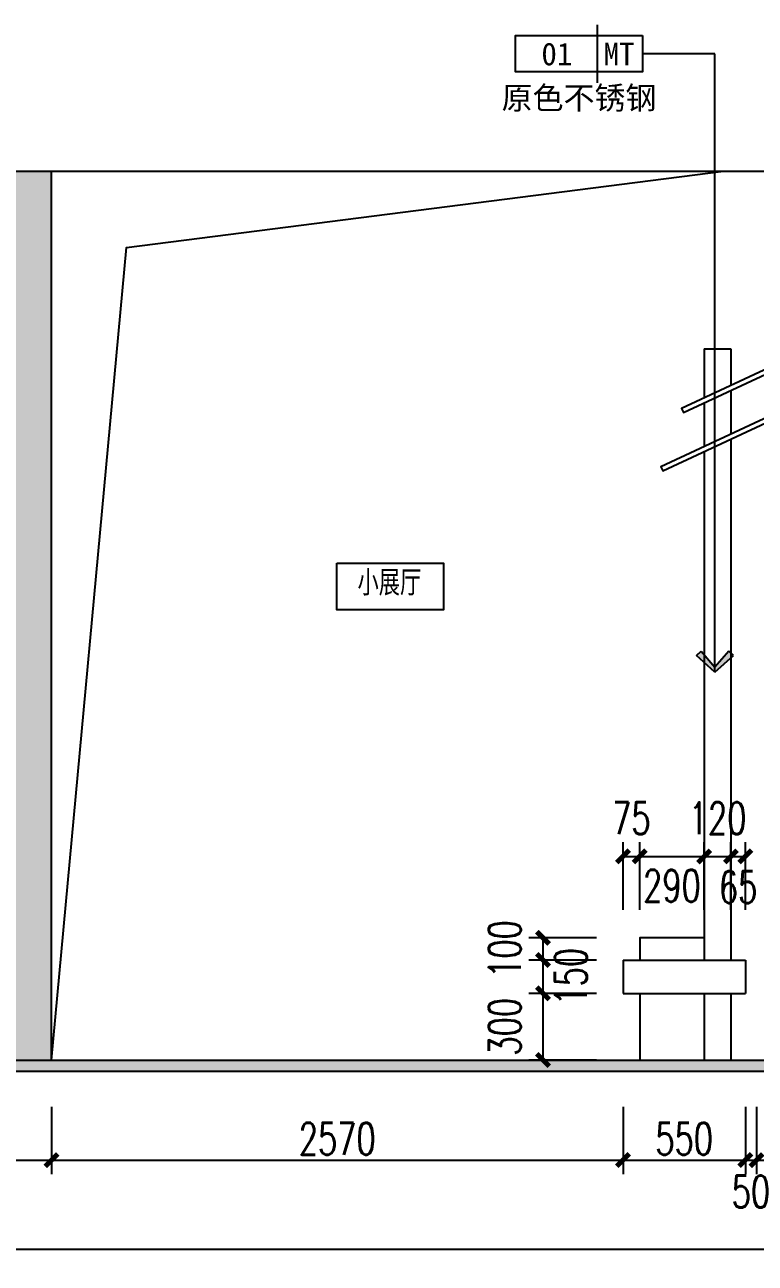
# Model space of a CAD drawing. Header units: millimetres. Extents: x 5625199 to 7433318, y -3316392 to -2552493.
# Drawn here: x 5921880 to 5925164, y -2677437 to -2671864 of the extents above; entities that cross this region are included whole.
import ezdxf
from ezdxf.enums import TextEntityAlignment as Align

# ---------------------------------------------------------------- set-up
doc = ezdxf.new("R2010")
doc.units = ezdxf.units.MM
doc.set_wipeout_variables(frame=1)
doc.header["$PDMODE"] = 35
doc.header["$PDSIZE"] = -10
doc.layers.add('155', color=155, linetype='Continuous')
doc.styles.add('03.YBC-宋体2.5', font='', dxfattribs={"width": 0.8, "height": 2.5})
doc.styles.add('宋体', font='', dxfattribs={"width": 0.7})
doc.styles.add('标注-尺寸', font='simplex.shx', dxfattribs={"width": 0.7})
doc.styles.get('03.YBC-宋体2.5').set_extended_font_data('SimSun')
doc.styles.get('宋体').set_extended_font_data('SimSun')
doc.dimstyles.new('副本 100', dxfattribs={"dimscale": 0.8, "dimtxt": 180, "dimasz": 70, "dimexe": 80, "dimexo": 100, "dimgap": 30, "dimtad": 1, "dimdec": 0, "dimrnd": 5, "dimdsep": 46, "dimtxsty": '标注-尺寸', "dimblk": 'ARCHTICK', "dimcen": 0.2, "dimdle": 5, "dimclrd": 8, "dimclre": 8, "dimclrt": 2, "dimadec": 0, "dimazin": 0, "dimtfac": 1, "dimtdec": 0, "dimtmove": 2, "dimatfit": 3, "dimldrblk": 'ccccc', "dimfxl": 300, "dimfxlon": 1, "dimtolj": 1, "dimtzin": 0, "dimarcsym": 0})

# ---------------------------------------------------------------- blocks, each defined once
blk = doc.blocks.new('_ArchTick')
at = {"color": 0, "linetype": 'ByBlock', "const_width": 0.4}
blk.add_lwpolyline([(-0.5, -0.5), (0.5, 0.5)], dxfattribs=at)
blk = doc.blocks.new('*D193')
at = {"layer": '155', "color": 8, "lineweight": -2, "ltscale": 500, "transparency": 16777216}
for p, q in [((5921200.4, -2676732.7), (5921200.4, -2677036.7)), ((5922000.4, -2676732.7), (5922000.4, -2677036.7)), ((5921196.4, -2676972.7), (5922004.4, -2676972.7))]:
    blk.add_line(p, q, dxfattribs=at)
at = {"layer": 'Defpoints', "color": 0, "transparency": 16777216}
for p in [(5921200.4, -2675522.7), (5922000.4, -2676522.7), (5922000.4, -2676972.7)]:
    blk.add_point(p, dxfattribs=at)
at = {"layer": '155', "color": 8, "linetype": 'ByBlock', "lineweight": -2, "transparency": 16777216, "xscale": 56, "yscale": 56, "zscale": 56, "rotation": 180}
blk.add_blockref('_ArchTick', (5921200.4, -2676972.7), dxfattribs=at)
at = {"layer": '155', "color": 8, "linetype": 'ByBlock', "lineweight": -2, "transparency": 16777216, "xscale": 56, "yscale": 56, "zscale": 56}
blk.add_blockref('_ArchTick', (5922000.4, -2676972.7), dxfattribs=at)
at = {"layer": '155', "color": 2, "ltscale": 500, "transparency": 16777216, "insert": (5921600.4, -2676876.7), "char_height": 144, "attachment_point": 5, "style": '标注-尺寸'}
blk.add_mtext('\\A1;800', dxfattribs=at)
blk = doc.blocks.new('ccccc')
h = blk.add_hatch(color=44)
h.dxf.hatch_style = 1
h.paths.add_polyline_path([(-1.713, -1.115), (-1.349, -1.475), (0, 0), (-1.349, 1.475), (-1.713, 1.115), (-0.424, 0)])
at = {"color": 44}
for p, q in [((-1.349, 1.475), (-1.713, 1.115)), ((-1.713, 1.115), (-0.424, 0)), ((0, 0), (-1.349, 1.475)), ((-0.424, 0), (-5.067, 0)), ((-1.713, -1.115), (-0.424, 0)), ((0, 0), (-1.349, -1.475)), ((-1.349, -1.475), (-1.713, -1.115))]:
    blk.add_line(p, q, dxfattribs=at)
blk = doc.blocks.new('*D194')
at = {"layer": '155', "color": 8, "lineweight": -2, "ltscale": 500, "transparency": 16777216}
for p, q in [((5922000.4, -2676732.7), (5922000.4, -2677036.7)), ((5924569.7, -2676732.7), (5924569.7, -2677036.7)), ((5921996.4, -2676972.7), (5924573.7, -2676972.7))]:
    blk.add_line(p, q, dxfattribs=at)
at = {"layer": 'Defpoints', "color": 0, "transparency": 16777216}
for p in [(5924569.7, -2676222.7), (5922000.4, -2676522.7), (5924569.7, -2676972.7)]:
    blk.add_point(p, dxfattribs=at)
at = {"layer": '155', "color": 8, "linetype": 'ByBlock', "lineweight": -2, "transparency": 16777216, "xscale": 56, "yscale": 56, "zscale": 56, "rotation": 180}
blk.add_blockref('_ArchTick', (5922000.4, -2676972.7), dxfattribs=at)
at = {"layer": '155', "color": 8, "linetype": 'ByBlock', "lineweight": -2, "transparency": 16777216, "xscale": 56, "yscale": 56, "zscale": 56}
blk.add_blockref('_ArchTick', (5924569.7, -2676972.7), dxfattribs=at)
at = {"layer": '155', "color": 2, "ltscale": 500, "transparency": 16777216, "insert": (5923285, -2676876.7), "char_height": 144, "attachment_point": 5, "style": '标注-尺寸'}
blk.add_mtext('\\A1;2570', dxfattribs=at)
blk = doc.blocks.new('*D195')
at = {"layer": '155', "color": 8, "lineweight": -2, "ltscale": 500, "transparency": 16777216}
for p, q in [((5924569.7, -2676732.7), (5924569.7, -2677036.7)), ((5925119.7, -2676732.7), (5925119.7, -2677036.7)), ((5924565.7, -2676972.7), (5925123.7, -2676972.7))]:
    blk.add_line(p, q, dxfattribs=at)
at = {"layer": 'Defpoints', "color": 0, "transparency": 16777216}
for p in [(5924569.7, -2676222.7), (5925119.7, -2676222.7), (5925119.7, -2676972.7)]:
    blk.add_point(p, dxfattribs=at)
at = {"layer": '155', "color": 8, "linetype": 'ByBlock', "lineweight": -2, "transparency": 16777216, "xscale": 56, "yscale": 56, "zscale": 56, "rotation": 180}
blk.add_blockref('_ArchTick', (5924569.7, -2676972.7), dxfattribs=at)
at = {"layer": '155', "color": 8, "linetype": 'ByBlock', "lineweight": -2, "transparency": 16777216, "xscale": 56, "yscale": 56, "zscale": 56}
blk.add_blockref('_ArchTick', (5925119.7, -2676972.7), dxfattribs=at)
at = {"layer": '155', "color": 2, "ltscale": 500, "transparency": 16777216, "insert": (5924844.7, -2676876.7), "char_height": 144, "attachment_point": 5, "style": '标注-尺寸'}
blk.add_mtext('\\A1;550', dxfattribs=at)
blk = doc.blocks.new('*D196')
at = {"layer": '155', "color": 8, "lineweight": -2, "ltscale": 500, "transparency": 16777216}
for p, q in [((5925119.7, -2676732.7), (5925119.7, -2677036.7)), ((5925169.7, -2676732.7), (5925169.7, -2677036.7)), ((5925115.7, -2676972.7), (5925173.7, -2676972.7))]:
    blk.add_line(p, q, dxfattribs=at)
at = {"layer": 'Defpoints', "color": 0, "transparency": 16777216}
for p in [(5925119.7, -2676222.7), (5925169.7, -2676422.7), (5925169.7, -2676972.7)]:
    blk.add_point(p, dxfattribs=at)
at = {"layer": '155', "color": 8, "linetype": 'ByBlock', "lineweight": -2, "transparency": 16777216, "xscale": 56, "yscale": 56, "zscale": 56, "rotation": 180}
blk.add_blockref('_ArchTick', (5925119.7, -2676972.7), dxfattribs=at)
at = {"layer": '155', "color": 8, "linetype": 'ByBlock', "lineweight": -2, "transparency": 16777216, "xscale": 56, "yscale": 56, "zscale": 56}
blk.add_blockref('_ArchTick', (5925169.7, -2676972.7), dxfattribs=at)
at = {"layer": '155', "color": 2, "ltscale": 500, "transparency": 16777216, "insert": (5925144.7, -2677114.4), "char_height": 144, "attachment_point": 5, "style": '标注-尺寸'}
blk.add_mtext('\\A1;50', dxfattribs=at)
blk = doc.blocks.new('*D197')
at = {"layer": '155', "color": 8, "lineweight": -2, "ltscale": 500, "transparency": 16777216}
for p, q in [((5925169.7, -2676732.7), (5925169.7, -2677036.7)), ((5927489.2, -2676732.7), (5927489.2, -2677036.7)), ((5925165.7, -2676972.7), (5927493.2, -2676972.7))]:
    blk.add_line(p, q, dxfattribs=at)
at = {"layer": 'Defpoints', "color": 0, "transparency": 16777216}
for p in [(5927489.2, -2676332.7), (5925169.7, -2676422.7), (5927489.2, -2676972.7)]:
    blk.add_point(p, dxfattribs=at)
at = {"layer": '155', "color": 8, "linetype": 'ByBlock', "lineweight": -2, "transparency": 16777216, "xscale": 56, "yscale": 56, "zscale": 56, "rotation": 180}
blk.add_blockref('_ArchTick', (5925169.7, -2676972.7), dxfattribs=at)
at = {"layer": '155', "color": 8, "linetype": 'ByBlock', "lineweight": -2, "transparency": 16777216, "xscale": 56, "yscale": 56, "zscale": 56}
blk.add_blockref('_ArchTick', (5927489.2, -2676972.7), dxfattribs=at)
at = {"layer": '155', "color": 2, "ltscale": 500, "transparency": 16777216, "insert": (5926329.5, -2676876.7), "char_height": 144, "attachment_point": 5, "style": '标注-尺寸'}
blk.add_mtext('\\A1;2320', dxfattribs=at)
blk = doc.blocks.new('*D364')
at = {"layer": '155', "color": 8, "lineweight": -2, "ltscale": 500, "transparency": 16777216}
for p, q in [((5906900.3, -2677132.7), (5906900.3, -2677436.7)), ((5929169.9, -2677132.7), (5929169.9, -2677436.7)), ((5906896.3, -2677372.7), (5929173.9, -2677372.7))]:
    blk.add_line(p, q, dxfattribs=at)
at = {"layer": 'Defpoints', "color": 0, "transparency": 16777216}
for p in [(5906900.3, -2676207.4), (5929169.9, -2676207.4), (5929169.9, -2677372.7)]:
    blk.add_point(p, dxfattribs=at)
at = {"layer": '155', "color": 8, "linetype": 'ByBlock', "lineweight": -2, "transparency": 16777216, "xscale": 56, "yscale": 56, "zscale": 56, "rotation": 180}
blk.add_blockref('_ArchTick', (5906900.3, -2677372.7), dxfattribs=at)
at = {"layer": '155', "color": 8, "linetype": 'ByBlock', "lineweight": -2, "transparency": 16777216, "xscale": 56, "yscale": 56, "zscale": 56}
blk.add_blockref('_ArchTick', (5929169.9, -2677372.7), dxfattribs=at)
at = {"layer": '155', "color": 2, "ltscale": 500, "transparency": 16777216, "insert": (5918035.1, -2677276.7), "char_height": 144, "attachment_point": 5, "style": '标注-尺寸'}
blk.add_mtext('\\A1;22270', dxfattribs=at)
blk = doc.blocks.new('*D398')
at = {"layer": '155', "color": 8, "lineweight": -2, "ltscale": 500, "transparency": 16777216}
for p, q in [((5924450.1, -2676222.7), (5924146.1, -2676222.7)), ((5924210.1, -2676526.7), (5924210.1, -2676218.7)), ((5924450.1, -2676522.7), (5924146.1, -2676522.7))]:
    blk.add_line(p, q, dxfattribs=at)
at = {"layer": 'Defpoints', "color": 0, "transparency": 16777216}
for p in [(5924210.1, -2676222.7), (5924644.7, -2676222.7), (5924644.7, -2676522.7)]:
    blk.add_point(p, dxfattribs=at)
at = {"layer": '155', "color": 8, "linetype": 'ByBlock', "lineweight": -2, "transparency": 16777216, "xscale": 56, "yscale": 56, "zscale": 56}
for p, rotation in [((5924210.1, -2676222.7), 90), ((5924210.1, -2676522.7), 270)]:
    blk.add_blockref('_ArchTick', p, dxfattribs=dict(at, rotation=rotation))
at = {"layer": '155', "color": 2, "ltscale": 500, "transparency": 16777216, "insert": (5924038.1, -2676372.7), "char_height": 144, "attachment_point": 5, "rotation": 90, "style": '标注-尺寸'}
blk.add_mtext('\\A1;300', dxfattribs=at)
blk = doc.blocks.new('*D399')
at = {"layer": '155', "color": 8, "lineweight": -2, "ltscale": 500, "transparency": 16777216}
for p, q in [((5924450.1, -2676072.7), (5924146.1, -2676072.7)), ((5924210.1, -2676226.7), (5924210.1, -2676068.7)), ((5924450.1, -2676222.7), (5924146.1, -2676222.7))]:
    blk.add_line(p, q, dxfattribs=at)
at = {"layer": 'Defpoints', "color": 0, "transparency": 16777216}
for p in [(5924210.1, -2676072.7), (5924569.7, -2676072.7), (5924644.7, -2676222.7)]:
    blk.add_point(p, dxfattribs=at)
at = {"layer": '155', "color": 8, "linetype": 'ByBlock', "lineweight": -2, "transparency": 16777216, "xscale": 56, "yscale": 56, "zscale": 56}
for p, rotation in [((5924210.1, -2676072.7), 90), ((5924210.1, -2676222.7), 270)]:
    blk.add_blockref('_ArchTick', p, dxfattribs=dict(at, rotation=rotation))
at = {"layer": '155', "color": 2, "ltscale": 500, "transparency": 16777216, "insert": (5924335.4, -2676147.7), "char_height": 144, "attachment_point": 5, "rotation": 90, "style": '标注-尺寸'}
blk.add_mtext('\\A1;150', dxfattribs=at)
blk = doc.blocks.new('*D400')
at = {"layer": '155', "color": 8, "lineweight": -2, "ltscale": 500, "transparency": 16777216}
for p, q in [((5924450.1, -2675972.7), (5924146.1, -2675972.7)), ((5924210.1, -2676076.7), (5924210.1, -2675968.7)), ((5924450.1, -2676072.7), (5924146.1, -2676072.7))]:
    blk.add_line(p, q, dxfattribs=at)
at = {"layer": 'Defpoints', "color": 0, "transparency": 16777216}
for p in [(5924210.1, -2675972.7), (5924681.3, -2675972.7), (5924569.7, -2676072.7)]:
    blk.add_point(p, dxfattribs=at)
at = {"layer": '155', "color": 8, "linetype": 'ByBlock', "lineweight": -2, "transparency": 16777216, "xscale": 56, "yscale": 56, "zscale": 56}
for p, rotation in [((5924210.1, -2675972.7), 90), ((5924210.1, -2676072.7), 270)]:
    blk.add_blockref('_ArchTick', p, dxfattribs=dict(at, rotation=rotation))
at = {"layer": '155', "color": 2, "ltscale": 500, "transparency": 16777216, "insert": (5924038.1, -2676022.7), "char_height": 144, "attachment_point": 5, "rotation": 90, "style": '标注-尺寸'}
blk.add_mtext('\\A1;100', dxfattribs=at)
blk = doc.blocks.new('*D401')
at = {"layer": '155', "color": 8, "lineweight": -2, "ltscale": 500, "transparency": 16777216}
for p, q in [((5924569.7, -2675846.4), (5924569.7, -2675542.4)), ((5924644.7, -2675846.4), (5924644.7, -2675542.4)), ((5924565.7, -2675606.4), (5924648.7, -2675606.4))]:
    blk.add_line(p, q, dxfattribs=at)
at = {"layer": 'Defpoints', "color": 0, "transparency": 16777216}
for p in [(5924644.7, -2675606.4), (5924569.7, -2676072.7), (5924644.7, -2676072.7)]:
    blk.add_point(p, dxfattribs=at)
at = {"layer": '155', "color": 8, "linetype": 'ByBlock', "lineweight": -2, "transparency": 16777216, "xscale": 56, "yscale": 56, "zscale": 56, "rotation": 180}
blk.add_blockref('_ArchTick', (5924569.7, -2675606.4), dxfattribs=at)
at = {"layer": '155', "color": 8, "linetype": 'ByBlock', "lineweight": -2, "transparency": 16777216, "xscale": 56, "yscale": 56, "zscale": 56}
blk.add_blockref('_ArchTick', (5924644.7, -2675606.4), dxfattribs=at)
at = {"layer": '155', "color": 2, "ltscale": 500, "transparency": 16777216, "insert": (5924607.2, -2675434.4), "char_height": 144, "attachment_point": 5, "style": '标注-尺寸'}
blk.add_mtext('\\A1;75', dxfattribs=at)
blk = doc.blocks.new('*D402')
at = {"layer": '155', "color": 8, "lineweight": -2, "ltscale": 500, "transparency": 16777216}
for p, q in [((5924644.7, -2675846.4), (5924644.7, -2675542.4)), ((5924934.7, -2675846.4), (5924934.7, -2675542.4)), ((5924640.7, -2675606.4), (5924938.7, -2675606.4))]:
    blk.add_line(p, q, dxfattribs=at)
at = {"layer": 'Defpoints', "color": 0, "transparency": 16777216}
for p in [(5924934.7, -2675606.4), (5924934.7, -2676010.2), (5924644.7, -2676072.7)]:
    blk.add_point(p, dxfattribs=at)
at = {"layer": '155', "color": 8, "linetype": 'ByBlock', "lineweight": -2, "transparency": 16777216, "xscale": 56, "yscale": 56, "zscale": 56, "rotation": 180}
blk.add_blockref('_ArchTick', (5924644.7, -2675606.4), dxfattribs=at)
at = {"layer": '155', "color": 8, "linetype": 'ByBlock', "lineweight": -2, "transparency": 16777216, "xscale": 56, "yscale": 56, "zscale": 56}
blk.add_blockref('_ArchTick', (5924934.7, -2675606.4), dxfattribs=at)
at = {"layer": '155', "color": 2, "ltscale": 500, "transparency": 16777216, "insert": (5924789.7, -2675738.5), "char_height": 144, "attachment_point": 5, "style": '标注-尺寸'}
blk.add_mtext('\\A1;290', dxfattribs=at)
blk = doc.blocks.new('*D403')
at = {"layer": '155', "color": 8, "lineweight": -2, "ltscale": 500, "transparency": 16777216}
for p, q in [((5924934.7, -2675846.4), (5924934.7, -2675542.4)), ((5925054.7, -2675846.4), (5925054.7, -2675542.4)), ((5924930.7, -2675606.4), (5925058.7, -2675606.4))]:
    blk.add_line(p, q, dxfattribs=at)
at = {"layer": 'Defpoints', "color": 0, "transparency": 16777216}
for p in [(5925054.7, -2675606.4), (5924934.7, -2676010.2), (5925054.7, -2676010.2)]:
    blk.add_point(p, dxfattribs=at)
at = {"layer": '155', "color": 8, "linetype": 'ByBlock', "lineweight": -2, "transparency": 16777216, "xscale": 56, "yscale": 56, "zscale": 56, "rotation": 180}
blk.add_blockref('_ArchTick', (5924934.7, -2675606.4), dxfattribs=at)
at = {"layer": '155', "color": 8, "linetype": 'ByBlock', "lineweight": -2, "transparency": 16777216, "xscale": 56, "yscale": 56, "zscale": 56}
blk.add_blockref('_ArchTick', (5925054.7, -2675606.4), dxfattribs=at)
at = {"layer": '155', "color": 2, "ltscale": 500, "transparency": 16777216, "insert": (5924994.7, -2675434.4), "char_height": 144, "attachment_point": 5, "style": '标注-尺寸'}
blk.add_mtext('\\A1;120', dxfattribs=at)
blk = doc.blocks.new('*D404')
at = {"layer": '155', "color": 8, "lineweight": -2, "ltscale": 500, "transparency": 16777216}
for p, q in [((5925054.7, -2675846.4), (5925054.7, -2675542.4)), ((5925119.7, -2675846.4), (5925119.7, -2675542.4)), ((5925050.7, -2675606.4), (5925123.7, -2675606.4))]:
    blk.add_line(p, q, dxfattribs=at)
at = {"layer": 'Defpoints', "color": 0, "transparency": 16777216}
for p in [(5925119.7, -2675606.4), (5925054.7, -2676010.2), (5925119.7, -2676072.7)]:
    blk.add_point(p, dxfattribs=at)
at = {"layer": '155', "color": 8, "linetype": 'ByBlock', "lineweight": -2, "transparency": 16777216, "xscale": 56, "yscale": 56, "zscale": 56, "rotation": 180}
blk.add_blockref('_ArchTick', (5925054.7, -2675606.4), dxfattribs=at)
at = {"layer": '155', "color": 8, "linetype": 'ByBlock', "lineweight": -2, "transparency": 16777216, "xscale": 56, "yscale": 56, "zscale": 56}
blk.add_blockref('_ArchTick', (5925119.7, -2675606.4), dxfattribs=at)
at = {"layer": '155', "color": 2, "ltscale": 500, "transparency": 16777216, "insert": (5925087.2, -2675744.2), "char_height": 144, "attachment_point": 5, "style": '标注-尺寸'}
blk.add_mtext('\\A1;65', dxfattribs=at)
blk = doc.blocks.new('*U604')
at = {"color": 50}
blk.add_line((-9, 3.2), (-9, -3.2), dxfattribs=at)
at = {"color": 150}
blk.add_lwpolyline([(-14, 2), (-14, -2), (0, -2), (0, 2)], close=True, dxfattribs=at)
at = {"color": 50, "style": '03.YBC-宋体2.5', "flags": 8}
for tag, p in [('PT', (-11.41, -0.02)), ('01', (-4.56, -0.02)), ('材料名称', (-7, -4.85))]:
    blk.add_attdef(tag, text='', height=2.5, dxfattribs=at).set_placement(p, align=Align.MIDDLE_CENTER)

msp = doc.modelspace()

# ---------------------------------------------------------------- hatches: boundary and pattern name
at = {"layer": '155', "ltscale": 500}
h = msp.add_hatch(dxfattribs=at)
h.set_pattern_fill('DOTS', color=250, scale=12)
h.set_pattern_definition([(0, (273402.825, -417409.755), (9.525, 19.05), [0, -19.05])])
h.paths.add_polyline_path([(5922000.35, -2672522.72), (5917555.06, -2672522.72), (5917555.06, -2676522.72), (5922000.35, -2676522.72)])
h.paths.add_polyline_path([(5910751.45, -2672522.72), (5910751.45, -2676522.72), (5915155.06, -2676522.72), (5915155.06, -2672522.72)])
h.paths.add_polyline_path([(5907540.32, -2672522.72), (5907540.32, -2673722.72), (5907540.32, -2676522.72), (5910151.45, -2676522.72), (5910151.45, -2672522.72)])
h.paths.add_polyline_path([(5907540.32, -2676522.72), (5907540.32, -2673722.72), (5906900.33, -2673722.72), (5906900.33, -2676522.72)])
h.paths.add_polyline_path([(5918396.74, -2674322.72), (5921200.35, -2674322.72), (5921200.35, -2674352.72), (5921200.35, -2674372.72), (5921200.35, -2675522.72), (5918396.74, -2675522.72), (5918396.74, -2674372.72), (5918396.74, -2674352.72)], flags=16)
h.paths.add_polyline_path([(5911551.45, -2674322.72), (5914355.06, -2674322.72), (5914355.06, -2674352.72), (5914355.06, -2674372.72), (5914355.06, -2675522.72), (5911551.45, -2675522.72), (5911551.45, -2674372.72), (5911551.45, -2674352.72)], flags=16)
h = msp.add_hatch(color=250, dxfattribs=at)
h.dxf.hatch_style = 1
h.paths.add_polyline_path([(5929309.87, -2676522.72), (5906900.33, -2676522.72), (5906900.33, -2676572.72), (5929309.87, -2676572.72)])

# ---------------------------------------------------------------- linework, layer by layer
at = {"layer": '155', "color": 0, "ltscale": 500}
for p, q in [((5907540.32, -2672522.72), (5929309.87, -2672522.72)), ((5906900.33, -2676522.72), (5929309.87, -2676522.72)), ((5906900.33, -2676572.72), (5929309.87, -2676572.72))]:
    msp.add_line(p, q, dxfattribs=at)
at = {"layer": '155', "color": 5, "ltscale": 500}
msp.add_line((5922000.35, -2676522.72), (5922000.35, -2672522.72), dxfattribs=at)
at = {"layer": '155', "color": 8, "ltscale": 500}
for p, q in [((5924934.71, -2673322.72), (5924934.71, -2673543.66)), ((5924934.71, -2673322.72), (5925054.71, -2673322.72)), ((5925054.71, -2673322.72), (5925054.71, -2673487.71)), ((5925054.71, -2673509.77), (5925054.71, -2673705.83)), ((5924934.71, -2673565.73), (5924934.71, -2673761.79)), ((5925054.71, -2673727.9), (5925054.71, -2676072.72)), ((5924934.71, -2673783.86), (5924934.71, -2676072.72)), ((5924934.71, -2676222.72), (5924934.71, -2676522.72)), ((5925054.71, -2676222.72), (5925054.71, -2676522.72))]:
    msp.add_line(p, q, dxfattribs=at)
at = {"layer": '155', "ltscale": 500}
for p, q in [((5924569.71, -2676072.72), (5924569.71, -2676222.72)), ((5924569.71, -2676072.72), (5925119.71, -2676072.72)), ((5925119.71, -2676072.72), (5925119.71, -2676222.72)), ((5924569.71, -2676222.72), (5925119.71, -2676222.72))]:
    msp.add_line(p, q, dxfattribs=at)
at = {"layer": '155', "color": 250, "ltscale": 500}
msp.add_lwpolyline([(5922000.35, -2676522.72), (5922337.14, -2672866.12), (5925021.46, -2672522.72)], dxfattribs=at)
at = {"layer": '155', "ltscale": 500}
for points in [[(5927591.9, -2672522.72), (5924739.71, -2673852.72), (5924748.16, -2673870.85), (5927639.23, -2672522.72)], [(5927124.13, -2672522.72), (5924833.16, -2673591.02), (5924841.61, -2673609.14), (5927171.45, -2672522.72)], [(5924934.71, -2675972.72), (5924644.71, -2675972.72), (5924644.71, -2676072.72)], [(5924644.71, -2676222.72), (5924644.71, -2676522.72)], [(5924934.71, -2676522.72), (5925044.71, -2676522.72)]]:
    msp.add_lwpolyline(points, dxfattribs=at)

# ---------------------------------------------------------------- block references
ref = msp.add_blockref('*U604', (5924086.19, -2671994.99), dxfattribs=dict(xscale=-40.82399999999999, yscale=40.82399999999999, zscale=40.82399999999999))
ref.add_attrib('材料名称', '原色不锈钢', dxfattribs={"color": 50, "height": 102.06, "style": '03.YBC-宋体2.5'}).set_placement((5924371.96, -2672193.19), align=Align.MIDDLE_CENTER)
ref.add_attrib('01', '01', dxfattribs={"color": 50, "height": 102.06, "style": '03.YBC-宋体2.5'}).set_placement((5924272.37, -2671995.68), align=Align.MIDDLE_CENTER)
ref.add_attrib('PT', 'MT', dxfattribs={"color": 50, "height": 102.06, "style": '03.YBC-宋体2.5'}).set_placement((5924552.08, -2671995.68), align=Align.MIDDLE_CENTER)

# ---------------------------------------------------------------- dimensions: what is measured, and where the dimension line sits
for base, p1, p2, picture, middle in [((5924644.71, -2675606.39), (5924569.71, -2676072.72), (5924644.71, -2676072.72), '*D401', (5924607.21, -2675434.39)), ((5925054.71, -2675606.39), (5924934.71, -2676010.25), (5925054.71, -2676010.25), '*D403', (5924994.71, -2675434.39)), ((5922000.35, -2676972.72), (5921200.35, -2675522.72), (5922000.35, -2676522.72), '*D193', (5921600.35, -2676876.72)), ((5929169.87, -2677372.72), (5906900.33, -2676207.43), (5929169.87, -2676207.43), '*D364', (5918035.1, -2677276.72)), ((5924569.71, -2676972.72), (5922000.35, -2676522.72), (5924569.71, -2676222.72), '*D194', (5923285.03, -2676876.72)), ((5925119.71, -2676972.72), (5924569.71, -2676222.72), (5925119.71, -2676222.72), '*D195', (5924844.71, -2676876.72)), ((5927489.23, -2676972.72), (5925169.71, -2676422.72), (5927489.23, -2676332.72), '*D197', (5926329.47, -2676876.72))]:
    dim = msp.add_linear_dim(base=base, p1=p1, p2=p2, dimstyle='副本 100', dxfattribs=at)
    dim.commit()
    dim.dimension.update_dxf_attribs({"geometry": picture, "text_midpoint": middle})
for base, p1, p2, picture, middle in [((5924934.71, -2675606.39), (5924644.71, -2676072.72), (5924934.71, -2676010.25), '*D402', (5924789.71, -2675738.52)), ((5925119.71, -2675606.39), (5925054.71, -2676010.25), (5925119.71, -2676072.72), '*D404', (5925087.21, -2675744.17)), ((5925169.71, -2676972.72), (5925119.71, -2676222.72), (5925169.71, -2676422.72), '*D196', (5925144.71, -2677114.43))]:
    dim = msp.add_linear_dim(base=base, p1=p1, p2=p2, dimstyle='副本 100', dxfattribs=at)
    dim.commit()
    dim.dimension.update_dxf_attribs({"geometry": picture, "text_midpoint": middle, "dimtype": 160})
for base, p1, p2, picture, middle in [((5924210.14, -2675972.72), (5924569.71, -2676072.72), (5924681.31, -2675972.72), '*D400', (5924038.14, -2676022.72)), ((5924210.14, -2676222.72), (5924644.71, -2676522.72), (5924644.71, -2676222.72), '*D398', (5924038.14, -2676372.72))]:
    dim = msp.add_linear_dim(base=base, p1=p1, p2=p2, angle=90, dimstyle='副本 100', dxfattribs=at)
    dim.commit()
    dim.dimension.update_dxf_attribs({"geometry": picture, "text_midpoint": middle})
dim = msp.add_linear_dim(base=(5924210.14, -2676072.72), p1=(5924644.71, -2676222.72), p2=(5924569.71, -2676072.72), angle=90, dimstyle='副本 100', dxfattribs=at)
dim.commit()
dim.dimension.update_dxf_attribs({"geometry": '*D399', "text_midpoint": (5924335.41, -2676147.72), "dimtype": 160})

# ---------------------------------------------------------------- leaders
msp.add_leader([(5924983.21, -2674778), (5924983.21, -2671994.99), (5924657.73, -2671994.99)], dimstyle='副本 100', override={"dimgap": 30, "dimtad": 0}, dxfattribs=at)

# ---------------------------------------------------------------- next in the draw order: wipeouts: each hides what was drawn before it
at = {"color": 4}
msp.add_wipeout([(5923282.97, -2674286.77), (5923762.97, -2674286.77), (5923762.97, -2674496.77), (5923282.97, -2674496.77)], dxfattribs=at)

# ---------------------------------------------------------------- next in the draw order: linework, layer by layer
at = {"color": 1}
msp.add_lwpolyline([(5923282.97, -2674286.77), (5923762.97, -2674286.77), (5923762.97, -2674496.77), (5923282.97, -2674496.77)], close=True, dxfattribs=at)

# ---------------------------------------------------------------- next in the draw order: texts
at = {"color": 3, "linetype": 'ByBlock', "ltscale": 10, "insert": (5923376.23, -2674321.41), "char_height": 100, "width": 20529.6213, "attachment_point": 1, "style": '宋体'}
msp.add_mtext('小展厅', dxfattribs=at)

doc.saveas('drawing.dxf')
